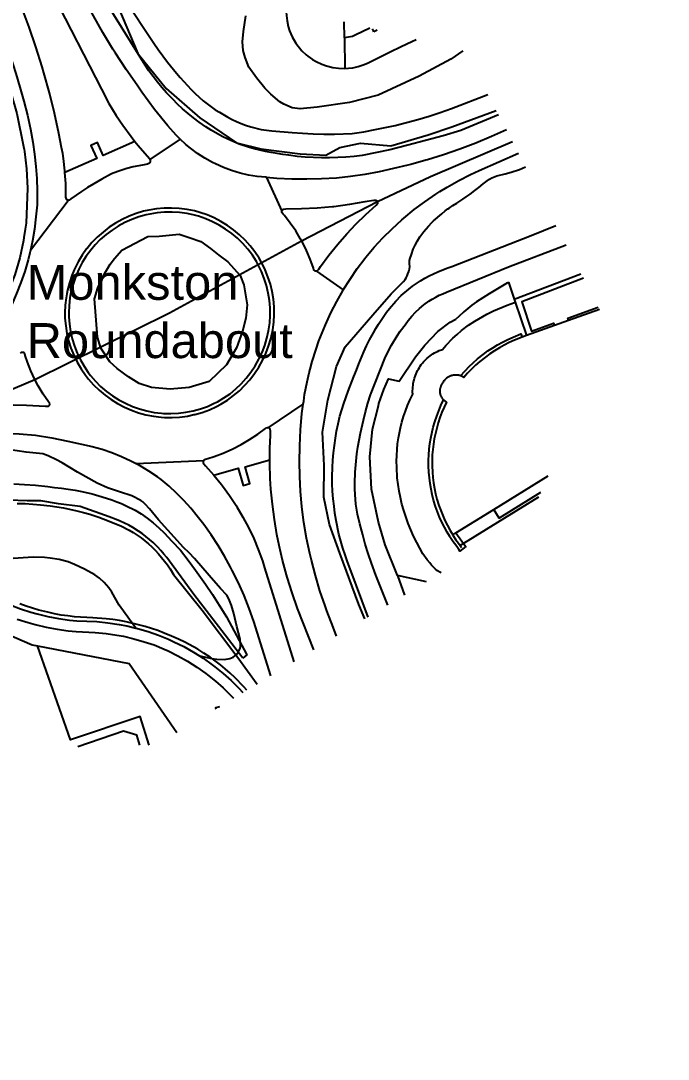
# Model space of a CAD drawing. Header units: millimetres. Extents: x 111502 to 977541, y 8702 to 1044108.
# Drawn here: x 489639.7 to 489824.9, y 238584.7 to 238881.8 of the extents above; entities that cross this region are included whole.
import ezdxf

# ---------------------------------------------------------------- set-up
doc = ezdxf.new("R2010")
doc.units = ezdxf.units.MM
doc.header["$LTSCALE"] = 0.25
doc.linetypes.add('DASHED2', pattern=[9.525, 6.35, -3.175])
doc.layers.add('E HVSS As Laid HV', color=10, linetype='Continuous')
doc.layers.add('X HVSS Site Background', color=8, linetype='Continuous')
doc.styles.add('Arial', font='arial.ttf')

# ---------------------------------------------------------------- blocks, each defined once
blk = doc.blocks.new('OS MAP 060722')
at = {"layer": 'X HVSS Site Background'}
for points in [[(955.58, -253.13), (952.15, -255.49), (943.08, -260.35), (931.33, -265.8), (923.13, -267.94), (913.9, -269.27), (909.01, -269.74), (906.74, -269.43), (904.38, -268.4), (903.19, -267.7), (900.66, -265.52), (898.93, -263.84), (896.55, -260.82), (894.33, -257.8), (893.27, -255.05), (892.77, -253.03), (892.55, -250.58), (892.84, -247.63), (893.46, -243.15)], [(847.28, -232.45), (849.88, -231.59), (851.77, -231.65), (853.9, -233.42), (856.07, -238.21), (862.56, -253.86), (870.72, -263.89), (880.33, -272.25), (890.82, -279.47), (897.81, -281.17), (909.01, -282.62), (916.34, -282.98), (920.37, -280.77), (926.26, -279.5), (935.01, -280.3), (945.64, -277.2), (952.46, -274.88), (965.13, -270.21)], [(858.67, -238.06), (867.22, -250.91), (868.42, -252.76), (869.72, -254.56), (871.07, -256.36), (873.67, -259.56), (874.72, -260.76), (875.72, -261.91), (876.82, -263.06), (877.87, -264.21), (879.02, -265.31), (881.32, -267.41), (883.62, -269.16), (884.77, -269.96), (885.92, -270.71), (888.32, -272.11), (889.57, -272.76), (890.82, -273.36), (892.12, -273.91), (893.42, -274.41), (894.97, -274.91), (897.92, -275.61), (900.92, -276.01), (906.72, -276.51), (909.72, -276.71), (912.77, -276.86), (915.82, -276.96), (918.82, -276.96), (923.87, -276.76), (924.57, -276.66), (927.22, -276.26), (930.52, -275.66), (936.17, -274.46), (939.42, -273.66), (942.72, -272.76), (945.92, -271.81), (949.12, -270.76), (952.32, -269.66), (962.75, -265.6)], [(874.76, -278.4), (873.59, -277.26), (871.21, -274.62), (867.37, -269.89), (863.79, -264.94), (862.38, -262.95), (859.25, -258.43), (856.23, -253.84), (855.46, -252.63), (852.62, -247.92), (849.92, -243.13), (847.36, -238.26), (846.86, -237.27), (844.93, -233.52)], [(965.76, -271.41), (955.02, -275.91), (949.92, -277.46), (939.87, -280.16), (934.67, -281.41), (926.77, -283.06), (924.47, -283.31), (922.12, -283.51), (919.82, -283.66), (917.42, -283.71), (915.12, -283.71), (910.47, -283.51), (908.17, -283.31), (905.77, -283.01), (904.12, -282.76), (902.42, -282.51), (900.77, -282.26), (899.12, -281.96), (897.47, -281.56), (895.87, -281.16), (894.27, -280.71), (891.62, -279.81), (888.32, -278.41), (886.72, -277.61), (883.62, -275.81), (882.07, -274.86), (880.12, -273.51), (878.52, -272.31), (876.97, -271.06), (875.42, -269.71), (873.97, -268.36), (872.57, -266.96), (870.82, -265.11), (869.47, -263.61), (868.22, -262.06), (866.97, -260.46), (865.77, -258.86), (864.67, -257.21), (862.77, -254.21), (853.57, -239.26)], [(838.38, -237.13), (852.18, -264.14), (854.28, -268.16), (856.41, -271.58), (858.31, -274.41), (860.68, -277.67), (861.74, -279.02)], [(905.1, -240.56), (905.05, -242.21), (905.08, -242.86), (905.09, -242.98), (905.27, -244.5), (905.64, -246.2), (906.01, -247.36), (906.77, -249.14), (907.79, -250.9), (909.54, -253.09), (910.74, -254.23), (911.24, -254.65), (912.61, -255.62), (913.61, -256.21), (915.21, -256.97), (916.53, -257.44), (918.42, -257.91), (920.01, -258.13), (921.83, -258.18)], [(841.76, -287.97), (841.72, -287.46), (841.32, -283.91), (841.12, -282.46), (840.8, -280.81), (840.01, -276.77), (838.74, -270.95), (837.32, -265.17), (835.75, -259.42), (835.23, -257.68), (833.46, -252), (831.53, -246.37), (829.83, -241.76)], [(820.07, -246.31), (826.15, -264.75), (828.03, -271.05), (829.91, -280.48), (830.08, -281.34), (830.15, -281.92), (830.72, -286.89), (831.04, -292.46), (830.62, -302.45), (830.37, -304.16), (830.03, -306.49), (829.89, -307.43), (828.83, -312.35), (827.44, -317.18), (824.96, -323.5), (823.56, -326.2), (822.6, -328.04), (822.29, -328.63), (819.15, -333.5), (813.32, -340.83), (809.88, -344.5), (806.23, -347.96), (802.64, -350.9)], [(822.77, -245.16), (823.02, -245.86), (825.02, -251.36), (826.87, -256.91), (827.67, -259.61), (828.87, -263.56), (830.02, -267.56), (831.02, -271.56), (831.92, -275.56), (832.57, -279.26), (833.07, -282.71), (833.47, -286.21), (833.72, -289.66), (833.82, -293.16), (833.77, -296.66), (833.77, -297.21), (833.47, -300.66), (833.07, -304.11), (832.47, -307.51), (831.9, -310.11)], [(921.7, -249.43), (921.58, -244.86)], [(928.97, -246.66), (924.8, -248.65), (924.03, -248.98), (922.86, -249.26), (921.7, -249.43)], [(921.7, -249.43), (921.83, -258.18)], [(930.1, -247.65), (929.97, -247.38), (929.71, -246.84)], [(931.09, -247.17), (930.1, -247.65)], [(921.83, -258.18), (922.89, -258.12), (924.12, -257.96), (925.62, -257.63), (927.38, -257.05), (928.5, -256.56), (928.85, -256.4), (934.77, -253.4), (937.92, -251.9), (940.93, -250.46), (942.17, -249.87)], [(968.01, -275.75), (963.77, -277.61), (959.27, -279.51), (954.67, -281.26), (950.07, -282.86), (945.42, -284.31), (945, -284.42), (940.67, -285.61), (939.87, -285.86), (935.77, -286.81), (931.67, -287.71), (927.57, -288.46), (923.42, -289.11), (919.47, -289.51), (915.17, -289.76), (910.92, -289.86), (906.62, -289.81), (902.32, -289.61), (899.41, -289.33)], [(365.27, -554.91), (386.07, -548.46), (389.12, -547.46), (395.77, -545.31), (406.77, -541.71), (427.37, -534.71), (447.87, -527.36), (483.27, -513.91), (502.72, -506.26), (540.62, -490.46), (559.72, -482.01), (594.17, -465.91), (652.07, -438.11), (689.42, -418.51), (760.72, -381.11), (802.87, -359.66), (815.47, -354.61), (833.12, -347.11), (871.67, -328.08), (909.45, -307.49), (931.13, -296.21), (946.27, -289.06), (969.73, -279.07)], [(861.74, -279.02), (852.7, -283.1), (851.04, -279.34), (849.2, -280.25), (850.84, -283.92), (841.76, -287.97)], [(861.74, -279.02), (862.7, -280.25), (865.92, -283.97), (866.05, -284.18)], [(874.76, -278.4), (866.05, -284.18)], [(899.41, -289.33), (899.22, -289.31), (896.73, -289.06), (894.26, -288.65), (891.83, -288.09), (889.43, -287.37), (887.08, -286.5), (884.8, -285.48), (883.94, -285.06), (881.75, -283.84), (879.65, -282.49), (877.64, -281.01), (876.35, -279.95), (874.76, -278.4)], [(866.05, -284.18), (866.12, -284.3), (866.17, -284.68), (866.12, -284.93), (865.91, -285.25), (865.6, -285.46), (865.36, -285.53), (863.9, -285.8), (861.29, -286.34), (859.47, -286.81), (856.92, -287.61), (855.12, -288.27), (852.32, -289.86), (850.02, -291.16), (848.22, -292.26), (846.47, -293.36), (843.47, -295.51), (842.97, -295.81), (842.87, -295.86), (842.72, -295.91)], [(921.35, -321.51), (923.32, -318.41), (925.37, -315.41), (927.52, -312.56), (927.82, -312.16), (930.22, -309.31), (932.72, -306.61), (935.32, -304.01), (938.07, -301.51), (938.67, -300.96), (941.62, -298.56), (944.67, -296.31), (947.82, -294.16), (949.01, -293.41), (951.07, -292.11), (954.37, -290.26), (957.77, -288.51), (960.27, -287.36), (971.45, -282.39)], [(842.72, -295.91), (842.47, -295.86), (842.32, -295.76), (842.22, -295.66), (842.17, -295.46), (842.02, -294.96), (842.02, -294.66), (841.97, -291.06), (841.76, -287.97)], [(927.55, -415.67), (925.86, -411.56), (920.42, -396.8), (917.47, -388.62), (915.81, -380.83), (915.91, -371.79), (915.44, -362.23), (916.97, -353.05), (919.42, -343.4), (921.89, -337.78), (929.84, -328.64), (935.07, -322.64), (938.61, -319.13), (939.03, -318.53), (939.34, -318.04), (939.64, -317.52), (939.85, -316.96), (940.08, -316.22), (940.22, -315.81), (940.29, -315.55), (940.36, -314.85), (940.32, -314.09), (940.27, -313.53), (940.3, -313.12), (940.49, -312.49), (940.87, -311.39), (941.39, -309.88), (941.96, -308.73), (942.57, -307.52), (943.27, -306.37), (944.45, -304.85), (945.72, -303.32), (946.68, -302.21), (947.05, -301.87), (947.21, -301.72), (949.54, -299.74), (950.55, -298.91), (951.29, -298.34), (951.61, -298.1), (952.69, -297.42), (953.84, -296.71), (955.56, -295.57), (956.5, -294.9), (957.66, -294.12), (959.02, -293.09), (960.11, -292.23), (961.39, -291.2), (962.48, -290.31), (963.18, -289.83), (963.81, -289.49), (964.35, -289.25), (965.33, -288.9), (967.65, -288.3), (969.37, -287.83), (971.76, -287.11), (973.51, -286.35)], [(899.41, -289.33), (903.8, -299)], [(831.9, -310.11), (842.72, -295.91)], [(913.74, -316.14), (913.82, -316.11), (913.97, -316.01), (914.07, -315.91), (914.37, -315.56), (914.87, -314.81), (917.27, -311.61), (919.77, -308.46), (922.37, -305.46), (924.97, -302.71), (927.82, -299.91), (930.77, -297.26), (931.22, -296.71), (931.22, -296.46), (931.17, -296.31), (931.02, -296.11), (930.87, -296.01), (930.77, -295.96), (930.62, -295.91), (930.07, -295.91), (927.52, -296.36), (923.12, -297.11), (918.67, -297.71), (918.32, -297.71), (913.87, -298.16), (909.42, -298.36), (904.92, -298.46), (904.27, -298.51), (904.12, -298.56), (903.97, -298.66), (903.87, -298.76), (903.82, -298.86), (903.8, -299)], [(898.32, -314.31), (897.27, -312.46), (896.07, -310.61), (894.72, -308.91), (893.27, -307.26), (891.67, -305.76), (889.97, -304.36), (888.22, -303.11), (886.37, -301.96), (884.42, -300.91), (882.42, -300.06), (880.37, -299.36), (878.77, -298.91), (876.67, -298.51), (874.47, -298.21), (872.27, -298.11), (870.12, -298.16), (867.92, -298.36), (865.77, -298.71), (864.27, -299.01), (862.17, -299.66), (860.12, -300.41), (858.17, -301.36), (856.22, -302.41), (854.42, -303.61), (852.67, -304.96), (851.02, -306.41), (849.47, -307.96), (848.07, -309.66), (847.97, -309.81), (846.67, -311.56), (845.57, -313.46), (844.57, -315.41), (844.41, -315.79), (843.72, -317.41), (843.02, -319.51), (842.47, -321.61), (842.27, -322.68), (842.07, -323.76), (841.82, -325.91), (841.72, -328.11), (841.77, -329.61), (841.97, -331.81), (842.32, -333.96), (842.82, -336.11), (843.47, -338.16), (844.32, -340.21), (845.27, -342.21), (846.37, -344.06), (847.62, -345.91), (848.52, -347.06), (849.97, -348.71), (851.52, -350.21), (853.22, -351.61), (854.97, -352.91), (856.82, -354.06), (858.77, -355.06), (860.77, -355.96), (862.82, -356.66), (864.92, -357.26), (867.07, -357.66), (869.27, -357.96), (870.22, -358.01), (872.42, -358.01), (874.57, -357.91), (876.77, -357.61), (878.66, -357.21), (878.92, -357.16), (881.02, -356.56), (883.07, -355.81), (885.07, -354.91), (886.32, -354.21), (888.22, -353.06), (889.97, -351.76), (891.67, -350.36), (893.22, -348.81), (894.67, -347.21), (896.02, -345.46), (897.22, -343.61), (898.27, -341.71), (899.22, -339.71), (900.02, -337.66), (900.67, -335.56), (901.05, -333.8), (901.12, -333.46), (901.22, -332.91), (901.52, -330.76), (901.62, -328.56), (901.57, -326.36), (901.37, -324.21), (901.02, -322.01), (900.52, -319.91), (899.82, -317.81), (899.02, -315.76), (898.32, -314.31)], [(897.52, -315.31), (896.57, -313.41), (895.37, -311.61), (894.07, -309.91), (892.67, -308.26), (891.12, -306.76), (889.47, -305.41), (887.72, -304.16), (885.87, -303.01), (883.97, -302.01), (882.02, -301.16), (879.97, -300.46), (878.82, -300.11), (876.72, -299.66), (874.57, -299.41), (872.42, -299.26), (870.27, -299.26), (868.17, -299.46), (866.02, -299.81), (864.97, -300.01), (862.87, -300.61), (860.87, -301.36), (858.92, -302.21), (857.02, -303.26), (855.22, -304.41), (853.52, -305.71), (851.87, -307.11), (850.37, -308.66), (849.12, -310.16), (847.82, -311.91), (846.72, -313.71), (845.72, -315.61), (844.87, -317.61), (844.17, -319.61), (843.57, -321.71), (843.17, -323.81), (842.92, -325.96), (842.87, -328.11), (842.87, -329.21), (843.02, -331.31), (843.37, -333.46), (843.82, -335.56), (844.47, -337.61), (845.22, -339.61), (846.17, -341.51), (847.22, -343.36), (848.42, -345.16), (849.07, -346.01), (850.47, -347.61), (851.97, -349.16), (853.62, -350.56), (855.37, -351.81), (857.17, -352.96), (859.07, -353.96), (861.07, -354.86), (863.07, -355.56), (865.17, -356.11), (867.27, -356.56), (869.42, -356.81), (869.92, -356.86), (872.07, -356.91), (874.22, -356.81), (876.32, -356.51), (878.42, -356.11), (880.52, -355.56), (882.52, -354.86), (884.47, -353.96), (885.37, -353.51), (887.22, -352.41), (888.97, -351.21), (890.62, -349.81), (892.17, -348.36), (893.62, -346.76), (894.97, -345.06), (896.12, -343.26), (897.22, -341.36), (898.12, -339.41), (898.92, -337.41), (899.52, -335.36), (900.02, -333.26), (900.32, -330.96), (900.47, -328.81), (900.42, -326.66), (900.27, -324.51), (899.92, -322.41), (899.42, -320.31), (898.77, -318.26), (897.97, -316.26), (897.52, -315.31)], [(913.74, -316.14), (913.67, -316.16), (913.37, -316.16), (913.22, -316.11), (913.12, -316.01), (912.97, -315.91), (912.82, -315.31), (911.92, -312.76), (910.87, -310.26), (909.67, -307.86), (909.17, -306.96), (907.77, -304.66), (906.22, -302.41), (904.57, -300.26), (904.22, -299.86), (903.82, -299.36), (903.77, -299.21), (903.8, -299)], [(887.94, -342.92), (882.99, -347.71), (877.28, -349.45), (871.82, -349.89), (866.47, -349.41), (862.96, -348.26), (859.92, -346.43), (856.66, -344.01), (854.56, -342.13), (852.03, -338.19), (851.03, -335.04), (850.21, -324.11), (851.21, -320.94), (852.79, -317.43), (854.66, -314.19), (855.9, -312.54), (858.07, -310.13), (865.49, -306.27), (868.73, -306.17), (874.42, -305.59), (877.32, -306.5), (880.61, -307.64), (883.41, -309.71), (885.76, -311.55), (888.3, -313.53), (891.88, -317.4), (892.93, -320.06), (893.83, -325.82), (893.52, -329.63), (892.52, -333.32), (890.79, -338.09), (887.94, -342.92)], [(928.47, -415.11), (923.32, -401.31), (922.57, -399.36), (921.87, -397.36), (921.22, -395.41), (920.62, -393.36), (920.12, -391.36), (919.32, -387.51), (918.97, -385.41), (918.72, -383.36), (918.47, -381.26), (918.32, -379.11), (918.22, -377.01), (918.22, -374.91), (918.27, -372.31), (918.37, -370.21), (918.57, -368.11), (918.82, -366.06), (919.12, -363.96), (919.47, -361.91), (919.87, -359.86), (920.42, -357.61), (921.52, -354.01), (922.77, -350.46), (924.42, -346.26), (925.12, -344.51), (925.82, -342.71), (927.22, -339.21), (928.02, -337.51), (928.87, -335.81), (929.97, -333.76), (930.67, -332.56), (931.42, -331.36), (932.92, -329.06), (933.77, -327.91), (934.57, -326.81), (936.37, -324.71), (937.97, -323.11), (940.07, -321.31), (941.17, -320.46), (942.32, -319.66), (943.47, -318.91), (944.67, -318.21), (945.92, -317.51), (948.42, -316.31), (951.02, -315.31), (952.42, -314.86), (975.07, -305.96), (982.2, -303.11)], [(934.07, -411.74), (930.72, -403.11), (929.42, -399.66), (928.52, -396.96), (927.67, -394.26), (926.92, -391.56), (926.07, -388.41), (925.42, -385.66), (924.97, -382.86), (924.72, -380.01), (924.67, -378.41), (924.67, -376.86), (924.77, -373.66), (925.02, -370.51), (925.27, -368.46), (925.57, -366.51), (925.87, -364.51), (926.27, -362.51), (927.12, -358.76), (927.72, -356.36), (928.42, -353.96), (929.17, -351.56), (933.27, -341.16), (934.42, -338.76), (935.17, -337.36), (936.77, -334.66), (937.67, -333.36), (939.02, -331.51), (939.97, -330.26), (940.97, -329.06), (942.02, -327.91), (943.17, -326.81), (944.37, -325.81), (945.87, -324.76), (946.82, -324.16), (947.82, -323.56), (948.82, -323.06), (949.82, -322.61), (950.87, -322.16), (968.62, -314.91), (985.07, -308.64)], [(831.9, -310.11), (831.72, -310.91), (831.22, -312.96), (830.27, -316.21), (829.17, -319.41), (827.92, -322.56), (826.52, -325.66), (824.97, -328.71), (823.32, -331.66), (823.12, -331.96), (821.22, -334.91), (819.22, -337.71), (817.22, -340.26), (814.92, -342.96), (812.47, -345.56), (809.92, -348.01), (807.27, -350.36), (804.52, -352.56), (803.12, -353.66), (800.22, -355.66)], [(913.74, -316.14), (921.35, -321.51)], [(970.25, -324.16), (989.34, -316.88)], [(968.6, -319.28), (968.3, -319.46), (963.05, -322.65), (959.47, -324.91), (958.16, -325.9), (955.81, -327.83), (954.46, -329.12), (953.58, -329.92)], [(968.6, -319.28), (970.25, -324.16)], [(990.03, -318.19), (972.43, -324.9), (975.23, -333.31), (981.54, -331.05), (981.79, -331.74)], [(909.92, -354.2), (910.04, -353.33), (910.32, -351.46), (911.02, -347.81), (911.62, -345.23), (911.87, -344.16), (912.47, -342.01), (913.57, -338.46), (914.41, -336.12), (914.82, -334.96), (916.27, -331.51), (917.82, -328.11), (919.52, -324.81), (921.32, -321.56), (921.35, -321.51)], [(949.37, -402.5), (948.99, -402.31), (948.34, -401.88), (947.73, -401.38), (947.16, -400.84), (946.61, -400.25), (946.09, -399.65), (945.36, -398.77), (944.13, -397.01), (942.37, -393.75), (941.49, -391.99), (940.67, -390.2), (939.92, -388.39), (938.64, -384.68), (938.13, -382.82), (937.69, -380.95), (937.32, -379.06), (937.03, -377.16), (936.82, -375.25), (936.64, -372.19), (936.62, -370.53), (936.66, -368.86), (936.75, -367.2), (936.91, -365.54), (937.12, -363.89), (937.69, -360.96), (938.1, -359.35), (938.58, -357.75), (939.12, -356.18), (939.73, -354.63), (940.4, -353.11), (941.24, -351.39), (941.21, -350.87), (941.21, -350.36), (941.22, -349.84), (941.26, -349.32), (941.31, -348.81), (941.39, -348.3), (941.49, -347.79), (941.61, -347.29), (941.74, -346.79), (942.01, -346), (942.2, -345.53), (942.4, -345.07), (942.62, -344.62), (942.86, -344.18), (943.12, -343.74), (943.39, -343.32), (943.69, -342.91), (943.99, -342.51), (944.32, -342.13), (944.67, -341.74), (945.03, -341.38), (945.4, -341.04), (945.78, -340.72), (946.18, -340.41), (946.59, -340.11), (947.01, -339.83), (947.44, -339.57), (947.88, -339.33), (948.33, -339.11), (948.79, -338.9), (949.7, -338.56), (950.7, -337.4), (952.68, -335.35), (953.9, -334.24), (955.16, -333.17), (957.21, -331.63), (959.02, -330.43), (962.42, -328.5), (964.36, -327.53), (968.28, -325.85), (970.32, -325.14), (970.56, -325.06)], [(970.25, -324.16), (970.56, -325.06)], [(970.56, -325.06), (973.8, -334.61)], [(985.83, -330.29), (985.58, -329.6), (994.31, -326.46)], [(994.66, -327.13), (985.83, -330.29)], [(931.43, -354.65), (931.57, -354.01), (932.97, -350.01), (934.29, -346.96), (937.32, -347.59), (942.06, -340.67), (944.72, -337.37), (948.45, -333.45), (951.93, -330.79), (953.58, -329.92)], [(981.79, -331.74), (973.8, -334.61)], [(985.83, -330.29), (981.79, -331.74)], [(954.9, -346.1), (956.2, -344.66), (957.35, -343.48), (958.54, -342.34), (959.78, -341.26), (961.4, -339.96), (962.74, -339), (964.11, -338.09), (965.52, -337.23), (966.95, -336.43), (968.43, -335.69), (969.93, -335.01), (972.16, -334.13), (972.53, -335.06)], [(972.53, -335.06), (970.32, -335.93), (968.86, -336.59), (967.42, -337.31), (966.02, -338.09), (964.65, -338.93), (963.31, -339.82), (962.01, -340.76), (960.42, -342.03), (959.21, -343.08), (958.05, -344.19), (956.93, -345.34), (955.86, -346.54), (955.7, -346.45), (955.54, -346.36), (955.38, -346.28), (955.22, -346.21), (955.05, -346.15), (954.9, -346.1)], [(973.8, -334.61), (972.53, -335.06)], [(830.37, -340.31), (830.37, -340.06), (830.32, -339.91), (830.27, -339.81), (830.17, -339.66), (830.07, -339.56), (829.92, -339.46), (829.77, -339.41), (829.42, -339.41), (829.27, -339.46), (828.97, -339.66)], [(826.97, -354.36), (830.72, -354.46), (834.42, -354.66), (836.17, -354.81), (836.77, -354.81), (836.97, -354.76), (837.12, -354.71), (837.32, -354.51), (837.42, -354.31), (837.42, -354.06), (837.37, -353.91), (837.02, -353.51), (835.52, -351.31), (834.12, -349.01), (833.12, -347.11), (831.97, -344.71), (831.02, -342.21), (830.37, -340.31)], [(954.9, -346.1), (954.87, -346.09), (954.7, -346.04), (954.53, -346), (954.35, -345.96), (954.17, -345.93), (953.99, -345.91), (953.81, -345.89), (953.63, -345.89), (953.45, -345.89), (953.27, -345.9), (953.09, -345.91), (952.91, -345.93), (952.65, -345.98), (952.46, -346.03), (952.27, -346.08), (952.08, -346.15), (951.9, -346.22), (951.72, -346.3), (951.55, -346.39), (951.38, -346.49), (951.21, -346.59), (951.05, -346.7), (950.89, -346.82), (950.74, -346.95), (950.59, -347.08), (950.45, -347.21), (950.31, -347.36), (950.18, -347.51), (950.05, -347.66), (949.89, -347.88), (949.8, -348.01), (949.72, -348.14), (949.64, -348.27), (949.56, -348.41), (949.49, -348.54), (949.42, -348.68), (949.36, -348.82), (949.3, -348.97), (949.24, -349.11), (949.19, -349.26), (949.14, -349.4), (949.1, -349.55), (949.06, -349.7), (949.03, -349.85), (949.01, -350), (948.99, -350.15), (948.98, -350.3), (948.97, -350.46), (948.97, -350.61), (948.98, -350.76), (948.99, -350.91), (949.01, -351.06), (949.04, -351.21), (949.11, -351.46), (949.16, -351.61), (949.21, -351.75), (949.28, -351.89), (949.34, -352.03), (949.42, -352.16), (949.49, -352.29), (949.58, -352.42), (949.67, -352.55), (949.76, -352.67), (949.86, -352.79), (949.96, -352.9), (950.07, -353.01)], [(955.75, -394.05), (956.41, -394.96), (954.75, -396.25), (954.4, -395.77), (954.01, -395.22), (953.53, -394.59), (952.77, -393.56), (951.87, -392.19), (951.82, -392.11), (951.04, -390.83), (950.27, -389.41), (949.56, -387.97), (948.9, -386.5), (948.29, -385), (947.76, -383.48), (947.2, -381.64), (946.8, -380.08), (946.46, -378.5), (946.19, -376.91), (945.99, -375.31), (945.84, -373.71), (945.76, -371.83), (945.77, -370.24), (945.83, -368.66), (945.97, -367.08), (946.16, -365.5), (946.42, -363.92), (947.11, -360.81), (947.56, -359.24), (948.08, -357.67), (948.66, -356.15), (949.3, -354.64), (950.07, -353.01)], [(950.07, -353.01), (950.18, -353.11), (950.3, -353.21), (950.42, -353.31), (950.54, -353.4), (950.67, -353.48), (950.89, -353.61), (950.21, -355.05), (949.59, -356.52), (949.02, -358.01), (948.52, -359.53), (948.08, -361.06), (947.4, -364.11), (947.15, -365.64), (946.96, -367.18), (946.83, -368.72), (946.77, -370.26), (946.76, -371.81), (946.84, -373.64), (946.98, -375.2), (947.18, -376.76), (947.44, -378.31), (947.77, -379.85), (948.16, -381.37), (948.71, -383.17), (949.23, -384.65), (949.82, -386.11), (950.46, -387.54), (951.16, -388.95), (951.91, -390.33), (952.68, -391.6)], [(899.84, -360.94), (909.92, -354.2)], [(919.47, -420.55), (918.45, -418.03), (916.69, -413.38), (916.14, -411.87), (914.69, -407.58), (913.39, -403.23), (912.24, -398.84), (911.8, -396.97), (910.87, -392.53), (910.1, -388.06), (909.51, -383.57), (909.5, -383.46), (909.13, -379.2), (908.92, -374.92), (908.85, -370.63), (908.92, -366.34), (908.93, -366.12), (909.16, -361.52), (909.55, -356.92), (909.92, -354.2)], [(936.83, -403.24), (933.34, -394.44), (931.47, -387.94), (929.41, -378.55), (928.97, -369.27), (929.68, -361.4), (931.43, -354.65)], [(881.39, -370.3), (881.65, -370.06), (881.98, -369.96), (882.62, -369.73), (884.46, -369.15), (887.06, -368.19), (889.73, -367.02), (892.19, -365.76), (894.58, -364.36), (896.88, -362.83), (899.11, -361.13), (899.32, -360.98), (899.67, -360.91), (899.84, -360.94)], [(900.36, -370.11), (900.38, -366.76), (900.52, -363.17), (900.51, -361.84), (900.47, -361.48), (900.28, -361.17), (900.03, -360.98), (899.84, -360.94)], [(804.2, -364.84), (805.47, -364.51), (808.97, -363.81), (811.92, -363.31), (815.57, -362.86), (819.27, -362.61), (822.97, -362.51), (826.62, -362.56), (828.67, -362.66), (833.32, -363.11), (838.02, -363.81), (842.62, -364.76), (849.56, -366.29), (852.41, -367.1), (855.21, -368.06), (857.95, -369.16), (860.64, -370.41), (862.13, -371.21)], [(880.26, -426.25), (883.75, -426.95), (885.21, -427.18), (887.39, -427.27), (888.9, -427.01), (889.84, -426.62), (890.73, -425.94), (891.4, -425.11), (891.89, -424.01), (891.99, -423.5), (891.88, -421.42), (890.96, -417.82), (890.07, -414.09), (889.36, -411.81), (888.63, -409.87), (888.1, -408.89), (886.29, -406.98), (883.04, -403.2), (878.79, -398.4), (877.3, -396.78), (875.71, -395.21), (868.52, -387.27), (865.9, -384.12), (864.72, -382.81), (864.04, -382.18), (863.46, -381.75), (860.87, -380.41), (857.37, -379.3), (853.89, -378.15), (850.99, -376.84), (845.38, -373.69), (840.98, -371), (839.31, -370.1), (837, -369.01), (835.44, -368.46), (830.69, -367.91), (825.53, -367.17)], [(893.81, -436.03), (892.97, -435.11), (890.32, -432.41), (888.97, -431.16), (887.62, -429.96), (886.22, -428.76), (884.77, -427.66), (883.27, -426.56), (881.52, -425.41), (879.77, -424.31), (876.07, -422.31), (874.22, -421.41), (872.27, -420.61), (870.12, -419.71), (868.32, -419.01), (866.52, -418.41), (864.67, -417.81), (862.82, -417.31), (859.27, -416.46), (857.37, -416.11), (855.47, -415.81), (853.57, -415.61), (849.77, -415.31), (844.52, -415.06), (842.62, -414.81), (840.67, -414.56), (838.77, -414.21), (836.87, -413.76), (834.27, -413.11), (830.67, -412.01), (828.87, -411.36)], [(828.12, -382.61), (830.37, -382.66), (832.57, -382.81), (834.77, -383.01), (837.52, -383.31), (839.42, -383.61), (841.37, -383.91), (845.17, -384.71), (847.02, -385.21), (848.92, -385.71), (851.42, -386.56), (852.67, -387.01), (853.97, -387.51), (856.47, -388.51), (857.72, -389.06), (860.12, -390.26), (861.27, -390.96), (863.52, -392.46), (865.62, -394.16), (866.62, -395.06), (867.57, -396.01), (868.52, -397.01), (871.07, -400.16), (871.82, -401.31), (872.82, -402.91), (881.02, -413.11), (891.22, -426.71), (896.72, -434.27)], [(862.13, -371.21), (881.39, -370.3)], [(900.65, -431.9), (895.81, -416.41), (894.49, -412.65), (893.02, -408.96), (891.4, -405.32), (889.63, -401.76), (889.14, -400.83), (887.4, -397.68), (885.56, -394.6), (883.59, -391.59), (881.48, -388.68), (881.44, -388.63), (879.61, -386.29), (877.72, -384.01), (875.75, -381.79), (873.69, -379.67), (871.53, -377.65), (869.25, -375.78), (868.22, -375.01), (865.78, -373.34), (863.25, -371.81), (862.13, -371.21)], [(881.39, -370.3), (881.26, -370.62), (881.26, -370.64), (881.3, -370.98), (881.49, -371.27), (881.97, -371.87), (884.32, -374.52)], [(884.32, -374.52), (891.31, -372.55), (892.7, -377.46), (894.63, -376.92), (893.27, -372.11), (900.36, -370.11)], [(912.97, -424.47), (908.25, -412.67), (906.71, -408.23), (905.33, -403.74), (905.14, -403.08), (904, -398.87), (903, -394.61), (902.37, -391.5), (901.65, -387.19), (901.08, -382.86), (900.68, -378.51), (900.49, -375.5), (900.35, -371.13), (900.36, -370.11)], [(827.12, -377.01), (830.22, -377.16), (833.32, -377.41), (836.82, -377.76), (838.77, -378.01), (840.77, -378.26), (842.72, -378.51), (844.67, -378.81), (846.62, -379.21), (849.57, -379.91), (852.37, -380.71), (855.17, -381.61), (856.57, -382.16), (857.92, -382.66), (859.27, -383.26), (861.87, -384.56), (863.57, -385.61), (865.32, -386.86), (866.97, -388.16), (868.57, -389.61), (870.12, -391.06), (872.37, -393.36), (874.77, -396.01), (877.02, -398.86), (879.12, -401.71), (881.92, -405.71), (883.92, -408.71), (885.87, -411.71), (887.92, -415.06), (893.82, -425.96), (892.67, -426.86)], [(884.32, -374.52), (886.53, -377.24), (886.8, -377.58), (888.82, -380.35), (890.72, -383.2), (890.94, -383.55), (892.68, -386.5), (894.29, -389.53), (895.75, -392.63), (897.06, -395.79), (898.23, -399.01), (898.87, -401.04), (907.26, -427.92)], [(952.68, -391.6), (953.57, -391.05), (964.39, -384.37), (979.99, -374.73)], [(892.67, -426.86), (887.62, -420.31), (878.67, -408.66), (871.62, -399.16), (870.87, -398.11), (870.07, -397.11), (869.22, -396.11), (868.37, -395.16), (866.97, -393.81), (865.97, -392.91), (864.92, -392.06), (863.87, -391.26), (862.77, -390.51), (861.17, -389.51), (860.02, -388.86), (858.82, -388.21), (857.57, -387.66), (856.37, -387.16), (854.37, -386.41), (846.07, -383.51), (839.92, -382.71), (834.87, -381.86), (830.92, -381.91), (820.37, -381.46)], [(977.8, -379.49), (965.91, -386.83), (964.39, -384.37)], [(977.2, -380.8), (955.75, -394.05)], [(952.68, -391.6), (952.72, -391.67), (953.59, -392.99), (954.33, -393.99), (954.81, -394.63)], [(953.57, -391.05), (955.28, -393.4), (955.75, -394.05)], [(955.75, -394.05), (954.81, -394.63)], [(954.81, -394.63), (955.21, -395.18)], [(862.07, -418.3), (860.22, -415.84), (857.29, -411.67), (855.17, -407.97), (854.34, -406.78), (852.93, -405.19), (851.6, -403.97), (850.32, -403.05), (847.36, -401.41), (844.47, -400.04), (842.66, -399.35), (840.12, -398.68), (837.52, -398.23), (835.94, -398.07), (832.68, -397.95), (826.95, -398.39)], [(805.64, -397.01), (807.22, -398.71), (809.42, -400.86), (811.72, -402.86), (812.72, -403.66), (815.12, -405.46), (817.62, -407.16), (820.17, -408.71), (822.82, -410.11), (823.22, -410.31), (826.12, -411.61), (829.02, -412.76), (832.02, -413.71), (833.77, -414.21), (836.82, -414.96), (839.87, -415.56), (843.02, -415.96), (845.12, -416.16), (850.87, -416.41), (854.07, -416.76), (857.22, -417.21), (859.47, -417.66), (862.07, -418.3)], [(828.12, -415.71), (831.22, -416.71), (833.22, -417.26), (836.37, -418.01), (839.57, -418.61), (842.72, -419.06), (844.97, -419.26), (850.42, -419.51), (853.52, -419.81), (856.62, -420.26), (858.52, -420.61), (861.47, -421.31), (864.42, -422.16), (867.27, -423.11), (870.12, -424.26), (871.27, -424.81), (874.07, -426.21), (876.82, -427.76), (879.47, -429.41), (882.02, -431.26), (882.52, -431.66), (884.82, -433.46), (887.02, -435.41), (889.12, -437.46), (889.96, -438.35)], [(945.16, -405.04), (936.83, -403.24)], [(936.83, -403.24), (938.87, -408.84)], [(816.23, -416.13), (832.37, -423.09), (833.95, -423.39)], [(862.07, -418.3), (862.52, -418.41), (865.52, -419.26), (868.47, -420.31), (871.37, -421.46), (872.87, -422.16), (875.77, -423.56), (878.57, -425.16), (880.26, -426.25)], [(865.88, -451.74), (863.3, -443.61), (843.34, -450.23), (833.95, -423.39)], [(833.95, -423.39), (860.12, -428.37), (873.78, -448.12)], [(880.26, -426.25), (881.27, -426.91), (883.87, -428.76), (884.62, -429.36), (886.97, -431.26), (889.27, -433.26), (891.42, -435.36), (892.68, -436.71)], [(885.95, -440.77), (884.82, -441.11), (885.01, -441.34)], [(863.21, -451.8), (862.28, -448.91), (858.48, -447.79), (845.47, -452.23)]]:
    blk.add_lwpolyline(points, dxfattribs=at)

msp = doc.modelspace()

# ---------------------------------------------------------------- linework, layer by layer
at = {"lineweight": 0}
msp.add_circle((488727.82, 239008.33), 11388.42, dxfattribs=at)

# ---------------------------------------------------------------- block references
at = {"layer": 'E HVSS As Laid HV', "linetype": 'DASHED2', "lineweight": 0}
msp.add_blockref('OS MAP 060722', (488810.58, 239126.31), dxfattribs=at)

# ---------------------------------------------------------------- texts
at = {"lineweight": 0, "insert": (489641.39, 238811.95), "char_height": 10, "attachment_point": 1, "style": 'Arial'}
msp.add_mtext_dynamic_manual_height_columns('Monkston Roundabout', width=66.6798, gutter_width=10, heights=[0], dxfattribs=at)

doc.saveas('drawing.dxf')
